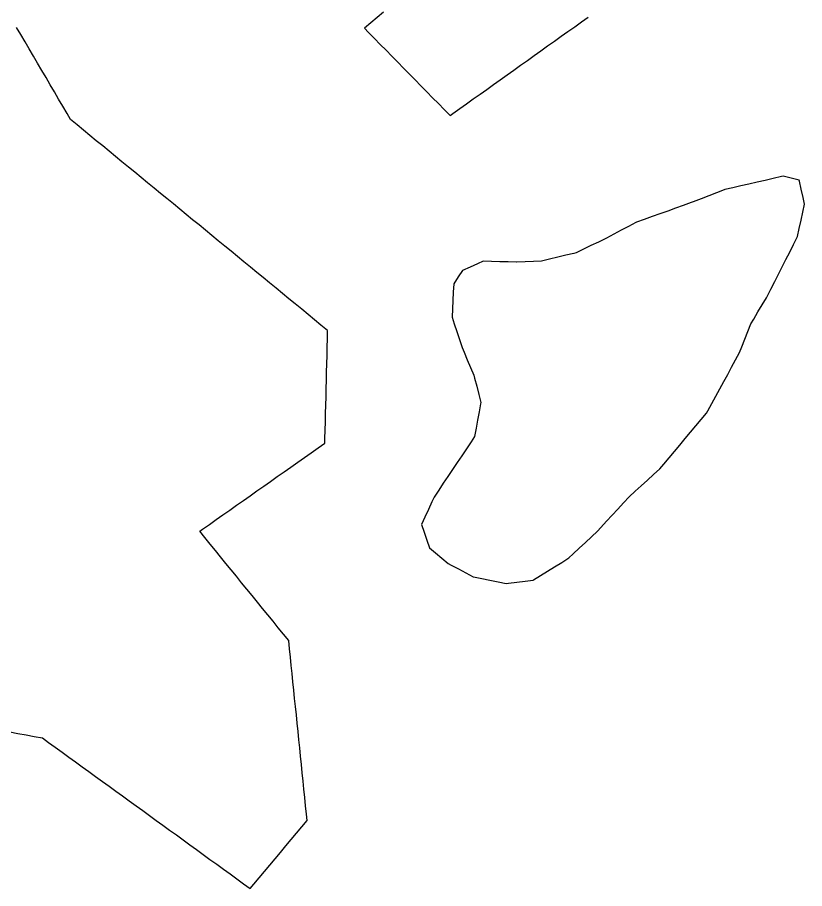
# Model space of a CAD drawing. Header units: millimetres. Extents: x 32 to 3054, y 42 to 5568.
# Drawn here: x 2758.8 to 2853.6, y 1727.1 to 1832 of the extents above; entities that cross this region are included whole.
import ezdxf

# ---------------------------------------------------------------- set-up
doc = ezdxf.new("R2010")
doc.units = ezdxf.units.MM
for name, color, linetype in [('ALL_ISLANDS', 7, 'Continuous'), ('OUTLINE_ISLAND_01', 7, 'Continuous'), ('OUTLINE_ISLAND_14', 7, 'Continuous')]:
    doc.layers.add(name, color=color, linetype=linetype)

msp = doc.modelspace()

# ---------------------------------------------------------------- linework, layer by layer
at = {"layer": 'ALL_ISLANDS'}
for points in [[(2802.8851, 1832.6099), (2802.1159, 1831.9709), (2801.3468, 1831.3318), (2800.5776, 1830.6927), (2801.0884, 1830.1718), (2801.7885, 1829.4578), (2802.4886, 1828.7438), (2803.1887, 1828.0297), (2803.8888, 1827.3157), (2804.5889, 1826.6017), (2805.289, 1825.8876), (2805.9891, 1825.1736), (2806.6893, 1824.4596), (2807.3894, 1823.7456), (2808.0895, 1823.0315), (2808.7896, 1822.3175), (2809.4897, 1821.6035), (2810.1898, 1820.8894), (2810.8899, 1820.1754), (2811.2418, 1820.4262), (2812.0561, 1821.0067), (2812.8704, 1821.5871), (2813.6846, 1822.1676), (2814.4989, 1822.7481), (2815.3132, 1823.3285), (2816.1275, 1823.909), (2816.9418, 1824.4895), (2817.7561, 1825.0699), (2818.5704, 1825.6504), (2819.3846, 1826.2309), (2820.1989, 1826.8114), (2821.0132, 1827.3918), (2821.8275, 1827.9723), (2822.6418, 1828.5528), (2823.4561, 1829.1332), (2824.2703, 1829.7137), (2825.0846, 1830.2942), (2825.8989, 1830.8746), (2826.7132, 1831.4551), (2827.5275, 1832.0356)], [(2757.8818, 1745.9435), (2758.8648, 1745.7599), (2759.8478, 1745.5762), (2760.8308, 1745.3926), (2761.8138, 1745.209), (2762.5485, 1744.6765), (2763.3582, 1744.0897), (2764.1679, 1743.5029), (2764.9776, 1742.9161), (2765.7874, 1742.3292), (2766.5971, 1741.7424), (2767.4068, 1741.1556), (2768.2165, 1740.5688), (2769.0262, 1739.9819), (2769.8359, 1739.3951), (2770.6456, 1738.8083), (2771.4554, 1738.2215), (2772.2651, 1737.6346), (2773.0748, 1737.0478), (2773.8845, 1736.461), (2774.6942, 1735.8742), (2775.5039, 1735.2873), (2776.3137, 1734.7005), (2777.1234, 1734.1137), (2777.9331, 1733.5269), (2778.7428, 1732.94), (2779.5525, 1732.3532), (2780.3622, 1731.7664), (2781.1719, 1731.1796), (2781.9817, 1730.5927), (2782.7914, 1730.0059), (2783.6011, 1729.4191), (2784.4108, 1728.8323), (2785.2205, 1728.2455), (2786.0302, 1727.6586), (2786.8399, 1727.0718), (2787.2745, 1727.5935), (2787.9145, 1728.3618), (2788.5545, 1729.1302), (2789.1946, 1729.8985), (2789.8346, 1730.6669), (2790.4746, 1731.4352), (2791.1147, 1732.2036), (2791.7547, 1732.9719), (2792.3947, 1733.7403), (2793.0348, 1734.5086), (2793.6748, 1735.277), (2793.5962, 1736.0482), (2793.4949, 1737.043), (2793.3936, 1738.0379), (2793.2922, 1739.0327), (2793.1909, 1740.0276), (2793.0896, 1741.0224), (2792.9882, 1742.0173), (2792.8869, 1743.0121), (2792.7856, 1744.007), (2792.6843, 1745.0018), (2792.5829, 1745.9967), (2792.4816, 1746.9915), (2792.3803, 1747.9864), (2792.2789, 1748.9812), (2792.1776, 1749.9761), (2792.0763, 1750.971), (2791.9749, 1751.9658), (2791.8736, 1752.9607), (2791.7723, 1753.9555), (2791.6709, 1754.9504), (2791.5696, 1755.9452), (2791.4683, 1756.9401), (2790.843, 1757.7079), (2790.2115, 1758.4833), (2789.5801, 1759.2588), (2788.9486, 1760.0342), (2788.3172, 1760.8096), (2787.6858, 1761.585), (2787.0543, 1762.3604), (2786.4229, 1763.1359), (2785.7914, 1763.9113), (2785.16, 1764.6867), (2784.5285, 1765.4621), (2783.8971, 1766.2375), (2783.2656, 1767.013), (2782.6342, 1767.7884), (2782.0027, 1768.5638), (2781.3713, 1769.3392), (2780.7399, 1770.1146), (2781.0932, 1770.3632), (2781.9111, 1770.9385), (2782.729, 1771.5139), (2783.5469, 1772.0892), (2784.3648, 1772.6646), (2785.1827, 1773.2399), (2786.0006, 1773.8153), (2786.8185, 1774.3907), (2787.6364, 1774.966), (2788.4543, 1775.5414), (2789.2722, 1776.1167), (2790.0901, 1776.6921), (2790.908, 1777.2674), (2791.7259, 1777.8428), (2792.5438, 1778.4181), (2793.3617, 1778.9935), (2794.1796, 1779.5689), (2794.9975, 1780.1442), (2795.8154, 1780.7196), (2795.8292, 1781.2854), (2795.8537, 1782.2851), (2795.8781, 1783.2849), (2795.9025, 1784.2846), (2795.9269, 1785.2843), (2795.9514, 1786.284), (2795.9758, 1787.2837), (2796.0002, 1788.2834), (2796.0246, 1789.2831), (2796.0491, 1790.2828), (2796.0735, 1791.2825), (2796.0979, 1792.2822), (2796.1223, 1793.2819), (2796.1468, 1794.2816), (2796.1198, 1794.3037), (2795.3469, 1794.9382), (2794.574, 1795.5726), (2793.801, 1796.2071), (2793.0281, 1796.8416), (2792.2551, 1797.4761), (2791.4822, 1798.1106), (2790.7093, 1798.745), (2789.9363, 1799.3795), (2789.1634, 1800.014), (2788.3904, 1800.6485), (2787.6175, 1801.2829), (2786.8445, 1801.9174), (2786.0716, 1802.5519), (2785.2987, 1803.1864), (2784.5257, 1803.8209), (2783.7528, 1804.4553), (2782.9798, 1805.0898), (2782.2069, 1805.7243), (2781.434, 1806.3588), (2780.661, 1806.9933), (2779.8881, 1807.6277), (2779.1151, 1808.2622), (2778.3422, 1808.8967), (2777.5693, 1809.5312), (2776.7963, 1810.1656), (2776.0234, 1810.8001), (2775.2504, 1811.4346), (2774.4775, 1812.0691), (2773.7046, 1812.7036), (2772.9316, 1813.338), (2772.1587, 1813.9725), (2771.3857, 1814.607), (2770.6128, 1815.2415), (2769.8399, 1815.8759), (2769.0669, 1816.5104), (2768.294, 1817.1449), (2767.521, 1817.7794), (2766.7481, 1818.4139), (2765.9752, 1819.0483), (2765.2022, 1819.6828), (2764.766, 1820.4272), (2764.2603, 1821.2899), (2763.7547, 1822.1526), (2763.249, 1823.0154), (2762.7434, 1823.8781), (2762.2377, 1824.7409), (2761.7321, 1825.6036), (2761.2264, 1826.4663), (2760.7208, 1827.3291), (2760.2151, 1828.1918), (2759.7095, 1829.0546), (2759.2038, 1829.9173), (2758.6982, 1830.78)]]:
    msp.add_lwpolyline(points, dxfattribs=at)
msp.add_lwpolyline([(2852.9437, 1812.3793), (2851.9736, 1812.6218), (2851.0034, 1812.8643), (2850.7796, 1812.813), (2849.805, 1812.5893), (2848.8303, 1812.3657), (2847.8556, 1812.142), (2846.881, 1811.9183), (2845.9063, 1811.6947), (2844.9316, 1811.471), (2843.9569, 1811.2474), (2843.908, 1811.2284), (2842.9755, 1810.8673), (2842.043, 1810.5062), (2841.1104, 1810.145), (2840.1779, 1809.7839), (2839.9148, 1809.6892), (2838.9738, 1809.3507), (2838.0328, 1809.0122), (2837.0919, 1808.6737), (2836.1509, 1808.3351), (2835.21, 1807.9966), (2834.269, 1807.6581), (2833.328, 1807.3196), (2833.2676, 1807.2876), (2832.3837, 1806.8198), (2831.4999, 1806.352), (2830.6161, 1805.8842), (2829.7322, 1805.4164), (2829.655, 1805.3788), (2828.7557, 1804.9417), (2827.8563, 1804.5045), (2826.9569, 1804.0674), (2826.0575, 1803.6302), (2825.7994, 1803.569), (2824.8263, 1803.3383), (2823.8533, 1803.1076), (2822.8803, 1802.8768), (2821.9073, 1802.6461), (2820.9471, 1802.6026), (2819.9481, 1802.5573), (2818.9491, 1802.5119), (2818.893, 1802.5136), (2817.8934, 1802.5427), (2816.8938, 1802.5718), (2815.8942, 1802.6009), (2814.8947, 1802.63), (2814.2086, 1802.3216), (2813.2966, 1801.9115), (2812.3845, 1801.5015), (2811.8827, 1800.7518), (2811.3265, 1799.9208), (2811.3253, 1799.8967), (2811.2757, 1798.8979), (2811.2261, 1797.8991), (2811.1765, 1796.9004), (2811.1269, 1795.9016), (2811.395, 1795.0964), (2811.7108, 1794.1476), (2812.0267, 1793.1988), (2812.3426, 1792.25), (2812.5815, 1791.6806), (2812.9684, 1790.7585), (2813.3553, 1789.8364), (2813.7423, 1788.9143), (2813.8436, 1788.5286), (2814.0977, 1787.5615), (2814.3518, 1786.5943), (2814.606, 1785.6271), (2814.5735, 1785.4517), (2814.3918, 1784.4684), (2814.21, 1783.485), (2814.0283, 1782.5017), (2813.8465, 1781.5183), (2813.4115, 1780.8671), (2812.8561, 1780.0355), (2812.3007, 1779.2039), (2811.7453, 1778.3724), (2811.1899, 1777.5408), (2810.6345, 1776.7092), (2810.0791, 1775.8776), (2809.5237, 1775.046), (2808.9683, 1774.2144), (2808.699, 1773.6346), (2808.2776, 1772.7277), (2807.8563, 1771.8208), (2807.4349, 1770.9139), (2807.754, 1769.9928), (2808.0813, 1769.0479), (2808.4087, 1768.103), (2809.1231, 1767.5097), (2809.8924, 1766.8709), (2810.6618, 1766.232), (2811.0184, 1766.0396), (2811.8984, 1765.5647), (2812.7785, 1765.0899), (2813.6585, 1764.615), (2813.7251, 1764.6015), (2814.7053, 1764.4034), (2815.6855, 1764.2053), (2816.6657, 1764.0072), (2817.6458, 1763.8091), (2817.933, 1763.8452), (2818.9252, 1763.97), (2819.9174, 1764.0948), (2820.9096, 1764.2196), (2820.9372, 1764.2369), (2821.7849, 1764.7674), (2822.6325, 1765.2979), (2823.4802, 1765.8284), (2824.3279, 1766.3589), (2825.1756, 1766.8894), (2825.716, 1767.3936), (2826.4472, 1768.0758), (2827.1783, 1768.758), (2827.9095, 1769.4403), (2828.6406, 1770.1225), (2829.0558, 1770.5722), (2829.7341, 1771.307), (2830.4125, 1772.0418), (2831.0908, 1772.7765), (2831.7691, 1773.5113), (2832.4474, 1774.2461), (2833.1814, 1774.9164), (2833.9198, 1775.5907), (2834.6583, 1776.265), (2835.3967, 1776.9394), (2836.1351, 1777.6137), (2836.6216, 1778.1934), (2837.2645, 1778.9594), (2837.9074, 1779.7254), (2838.5502, 1780.4913), (2839.1931, 1781.2573), (2839.836, 1782.0233), (2840.4788, 1782.7893), (2841.1217, 1783.5553), (2841.7645, 1784.3212), (2841.9237, 1784.6132), (2842.4024, 1785.4913), (2842.881, 1786.3693), (2843.3597, 1787.2473), (2843.8383, 1788.1253), (2844.3169, 1789.0033), (2844.7956, 1789.8813), (2845.2742, 1790.7593), (2845.7528, 1791.6373), (2846.0139, 1792.3036), (2846.3787, 1793.2347), (2846.7435, 1794.1658), (2847.1083, 1795.0969), (2847.4474, 1795.6619), (2847.9621, 1796.5193), (2848.4767, 1797.3767), (2848.9914, 1798.2341), (2849.0705, 1798.3896), (2849.524, 1799.2809), (2849.9774, 1800.1722), (2850.4309, 1801.0635), (2850.8843, 1801.9547), (2851.3378, 1802.846), (2851.7913, 1803.7373), (2852.2447, 1804.6286), (2852.6982, 1805.5199), (2852.7171, 1805.6061), (2852.9319, 1806.5828), (2853.1466, 1807.5595), (2853.3613, 1808.5361), (2853.5761, 1809.5128), (2853.4001, 1810.3104), (2853.1847, 1811.2869), (2852.9693, 1812.2635)], close=True, dxfattribs=at)
at = {"layer": 'OUTLINE_ISLAND_01'}
for points in [[(2802.8851, 1832.6099), (2802.1159, 1831.9709), (2801.3468, 1831.3318), (2800.5776, 1830.6927), (2801.0884, 1830.1718), (2801.7885, 1829.4578), (2802.4886, 1828.7438), (2803.1887, 1828.0297), (2803.8888, 1827.3157), (2804.5889, 1826.6017), (2805.289, 1825.8876), (2805.9891, 1825.1736), (2806.6893, 1824.4596), (2807.3894, 1823.7456), (2808.0895, 1823.0315), (2808.7896, 1822.3175), (2809.4897, 1821.6035), (2810.1898, 1820.8894), (2810.8899, 1820.1754), (2811.2418, 1820.4262), (2812.0561, 1821.0067), (2812.8704, 1821.5871), (2813.6846, 1822.1676), (2814.4989, 1822.7481), (2815.3132, 1823.3285), (2816.1275, 1823.909), (2816.9418, 1824.4895), (2817.7561, 1825.0699), (2818.5704, 1825.6504), (2819.3846, 1826.2309), (2820.1989, 1826.8114), (2821.0132, 1827.3918), (2821.8275, 1827.9723), (2822.6418, 1828.5528), (2823.4561, 1829.1332), (2824.2703, 1829.7137), (2825.0846, 1830.2942), (2825.8989, 1830.8746), (2826.7132, 1831.4551), (2827.5275, 1832.0356)], [(2757.8818, 1745.9435), (2758.8648, 1745.7599), (2759.8478, 1745.5762), (2760.8308, 1745.3926), (2761.8138, 1745.209), (2762.5485, 1744.6765), (2763.3582, 1744.0897), (2764.1679, 1743.5029), (2764.9776, 1742.9161), (2765.7874, 1742.3292), (2766.5971, 1741.7424), (2767.4068, 1741.1556), (2768.2165, 1740.5688), (2769.0262, 1739.9819), (2769.8359, 1739.3951), (2770.6456, 1738.8083), (2771.4554, 1738.2215), (2772.2651, 1737.6346), (2773.0748, 1737.0478), (2773.8845, 1736.461), (2774.6942, 1735.8742), (2775.5039, 1735.2873), (2776.3137, 1734.7005), (2777.1234, 1734.1137), (2777.9331, 1733.5269), (2778.7428, 1732.94), (2779.5525, 1732.3532), (2780.3622, 1731.7664), (2781.1719, 1731.1796), (2781.9817, 1730.5927), (2782.7914, 1730.0059), (2783.6011, 1729.4191), (2784.4108, 1728.8323), (2785.2205, 1728.2455), (2786.0302, 1727.6586), (2786.8399, 1727.0718), (2787.2745, 1727.5935), (2787.9145, 1728.3618), (2788.5545, 1729.1302), (2789.1946, 1729.8985), (2789.8346, 1730.6669), (2790.4746, 1731.4352), (2791.1147, 1732.2036), (2791.7547, 1732.9719), (2792.3947, 1733.7403), (2793.0348, 1734.5086), (2793.6748, 1735.277), (2793.5962, 1736.0482), (2793.4949, 1737.043), (2793.3936, 1738.0379), (2793.2922, 1739.0327), (2793.1909, 1740.0276), (2793.0896, 1741.0224), (2792.9882, 1742.0173), (2792.8869, 1743.0121), (2792.7856, 1744.007), (2792.6843, 1745.0018), (2792.5829, 1745.9967), (2792.4816, 1746.9915), (2792.3803, 1747.9864), (2792.2789, 1748.9812), (2792.1776, 1749.9761), (2792.0763, 1750.971), (2791.9749, 1751.9658), (2791.8736, 1752.9607), (2791.7723, 1753.9555), (2791.6709, 1754.9504), (2791.5696, 1755.9452), (2791.4683, 1756.9401), (2790.843, 1757.7079), (2790.2115, 1758.4833), (2789.5801, 1759.2588), (2788.9486, 1760.0342), (2788.3172, 1760.8096), (2787.6858, 1761.585), (2787.0543, 1762.3604), (2786.4229, 1763.1359), (2785.7914, 1763.9113), (2785.16, 1764.6867), (2784.5285, 1765.4621), (2783.8971, 1766.2375), (2783.2656, 1767.013), (2782.6342, 1767.7884), (2782.0027, 1768.5638), (2781.3713, 1769.3392), (2780.7399, 1770.1146), (2781.0932, 1770.3632), (2781.9111, 1770.9385), (2782.729, 1771.5139), (2783.5469, 1772.0892), (2784.3648, 1772.6646), (2785.1827, 1773.2399), (2786.0006, 1773.8153), (2786.8185, 1774.3907), (2787.6364, 1774.966), (2788.4543, 1775.5414), (2789.2722, 1776.1167), (2790.0901, 1776.6921), (2790.908, 1777.2674), (2791.7259, 1777.8428), (2792.5438, 1778.4181), (2793.3617, 1778.9935), (2794.1796, 1779.5689), (2794.9975, 1780.1442), (2795.8154, 1780.7196), (2795.8292, 1781.2854), (2795.8537, 1782.2851), (2795.8781, 1783.2849), (2795.9025, 1784.2846), (2795.9269, 1785.2843), (2795.9514, 1786.284), (2795.9758, 1787.2837), (2796.0002, 1788.2834), (2796.0246, 1789.2831), (2796.0491, 1790.2828), (2796.0735, 1791.2825), (2796.0979, 1792.2822), (2796.1223, 1793.2819), (2796.1468, 1794.2816), (2796.1198, 1794.3037), (2795.3469, 1794.9382), (2794.574, 1795.5726), (2793.801, 1796.2071), (2793.0281, 1796.8416), (2792.2551, 1797.4761), (2791.4822, 1798.1106), (2790.7093, 1798.745), (2789.9363, 1799.3795), (2789.1634, 1800.014), (2788.3904, 1800.6485), (2787.6175, 1801.2829), (2786.8445, 1801.9174), (2786.0716, 1802.5519), (2785.2987, 1803.1864), (2784.5257, 1803.8209), (2783.7528, 1804.4553), (2782.9798, 1805.0898), (2782.2069, 1805.7243), (2781.434, 1806.3588), (2780.661, 1806.9933), (2779.8881, 1807.6277), (2779.1151, 1808.2622), (2778.3422, 1808.8967), (2777.5693, 1809.5312), (2776.7963, 1810.1656), (2776.0234, 1810.8001), (2775.2504, 1811.4346), (2774.4775, 1812.0691), (2773.7046, 1812.7036), (2772.9316, 1813.338), (2772.1587, 1813.9725), (2771.3857, 1814.607), (2770.6128, 1815.2415), (2769.8399, 1815.8759), (2769.0669, 1816.5104), (2768.294, 1817.1449), (2767.521, 1817.7794), (2766.7481, 1818.4139), (2765.9752, 1819.0483), (2765.2022, 1819.6828), (2764.766, 1820.4272), (2764.2603, 1821.2899), (2763.7547, 1822.1526), (2763.249, 1823.0154), (2762.7434, 1823.8781), (2762.2377, 1824.7409), (2761.7321, 1825.6036), (2761.2264, 1826.4663), (2760.7208, 1827.3291), (2760.2151, 1828.1918), (2759.7095, 1829.0546), (2759.2038, 1829.9173), (2758.6982, 1830.78)]]:
    msp.add_lwpolyline(points, dxfattribs=at)
at = {"layer": 'OUTLINE_ISLAND_14'}
msp.add_lwpolyline([(2852.9437, 1812.3793), (2851.9736, 1812.6218), (2851.0034, 1812.8643), (2850.7796, 1812.813), (2849.805, 1812.5893), (2848.8303, 1812.3657), (2847.8556, 1812.142), (2846.881, 1811.9183), (2845.9063, 1811.6947), (2844.9316, 1811.471), (2843.9569, 1811.2474), (2843.908, 1811.2284), (2842.9755, 1810.8673), (2842.043, 1810.5062), (2841.1104, 1810.145), (2840.1779, 1809.7839), (2839.9148, 1809.6892), (2838.9738, 1809.3507), (2838.0328, 1809.0122), (2837.0919, 1808.6737), (2836.1509, 1808.3351), (2835.21, 1807.9966), (2834.269, 1807.6581), (2833.328, 1807.3196), (2833.2676, 1807.2876), (2832.3837, 1806.8198), (2831.4999, 1806.352), (2830.6161, 1805.8842), (2829.7322, 1805.4164), (2829.655, 1805.3788), (2828.7557, 1804.9417), (2827.8563, 1804.5045), (2826.9569, 1804.0674), (2826.0575, 1803.6302), (2825.7994, 1803.569), (2824.8263, 1803.3383), (2823.8533, 1803.1076), (2822.8803, 1802.8768), (2821.9073, 1802.6461), (2820.9471, 1802.6026), (2819.9481, 1802.5573), (2818.9491, 1802.5119), (2818.893, 1802.5136), (2817.8934, 1802.5427), (2816.8938, 1802.5718), (2815.8942, 1802.6009), (2814.8947, 1802.63), (2814.2086, 1802.3216), (2813.2966, 1801.9115), (2812.3845, 1801.5015), (2811.8827, 1800.7518), (2811.3265, 1799.9208), (2811.3253, 1799.8967), (2811.2757, 1798.8979), (2811.2261, 1797.8991), (2811.1765, 1796.9004), (2811.1269, 1795.9016), (2811.395, 1795.0964), (2811.7108, 1794.1476), (2812.0267, 1793.1988), (2812.3426, 1792.25), (2812.5815, 1791.6806), (2812.9684, 1790.7585), (2813.3553, 1789.8364), (2813.7423, 1788.9143), (2813.8436, 1788.5286), (2814.0977, 1787.5615), (2814.3518, 1786.5943), (2814.606, 1785.6271), (2814.5735, 1785.4517), (2814.3918, 1784.4684), (2814.21, 1783.485), (2814.0283, 1782.5017), (2813.8465, 1781.5183), (2813.4115, 1780.8671), (2812.8561, 1780.0355), (2812.3007, 1779.2039), (2811.7453, 1778.3724), (2811.1899, 1777.5408), (2810.6345, 1776.7092), (2810.0791, 1775.8776), (2809.5237, 1775.046), (2808.9683, 1774.2144), (2808.699, 1773.6346), (2808.2776, 1772.7277), (2807.8563, 1771.8208), (2807.4349, 1770.9139), (2807.754, 1769.9928), (2808.0813, 1769.0479), (2808.4087, 1768.103), (2809.1231, 1767.5097), (2809.8924, 1766.8709), (2810.6618, 1766.232), (2811.0184, 1766.0396), (2811.8984, 1765.5647), (2812.7785, 1765.0899), (2813.6585, 1764.615), (2813.7251, 1764.6015), (2814.7053, 1764.4034), (2815.6855, 1764.2053), (2816.6657, 1764.0072), (2817.6458, 1763.8091), (2817.933, 1763.8452), (2818.9252, 1763.97), (2819.9174, 1764.0948), (2820.9096, 1764.2196), (2820.9372, 1764.2369), (2821.7849, 1764.7674), (2822.6325, 1765.2979), (2823.4802, 1765.8284), (2824.3279, 1766.3589), (2825.1756, 1766.8894), (2825.716, 1767.3936), (2826.4472, 1768.0758), (2827.1783, 1768.758), (2827.9095, 1769.4403), (2828.6406, 1770.1225), (2829.0558, 1770.5722), (2829.7341, 1771.307), (2830.4125, 1772.0418), (2831.0908, 1772.7765), (2831.7691, 1773.5113), (2832.4474, 1774.2461), (2833.1814, 1774.9164), (2833.9198, 1775.5907), (2834.6583, 1776.265), (2835.3967, 1776.9394), (2836.1351, 1777.6137), (2836.6216, 1778.1934), (2837.2645, 1778.9594), (2837.9074, 1779.7254), (2838.5502, 1780.4913), (2839.1931, 1781.2573), (2839.836, 1782.0233), (2840.4788, 1782.7893), (2841.1217, 1783.5553), (2841.7645, 1784.3212), (2841.9237, 1784.6132), (2842.4024, 1785.4913), (2842.881, 1786.3693), (2843.3597, 1787.2473), (2843.8383, 1788.1253), (2844.3169, 1789.0033), (2844.7956, 1789.8813), (2845.2742, 1790.7593), (2845.7528, 1791.6373), (2846.0139, 1792.3036), (2846.3787, 1793.2347), (2846.7435, 1794.1658), (2847.1083, 1795.0969), (2847.4474, 1795.6619), (2847.9621, 1796.5193), (2848.4767, 1797.3767), (2848.9914, 1798.2341), (2849.0705, 1798.3896), (2849.524, 1799.2809), (2849.9774, 1800.1722), (2850.4309, 1801.0635), (2850.8843, 1801.9547), (2851.3378, 1802.846), (2851.7913, 1803.7373), (2852.2447, 1804.6286), (2852.6982, 1805.5199), (2852.7171, 1805.6061), (2852.9319, 1806.5828), (2853.1466, 1807.5595), (2853.3613, 1808.5361), (2853.5761, 1809.5128), (2853.4001, 1810.3104), (2853.1847, 1811.2869), (2852.9693, 1812.2635)], close=True, dxfattribs=at)

doc.saveas('drawing.dxf')
